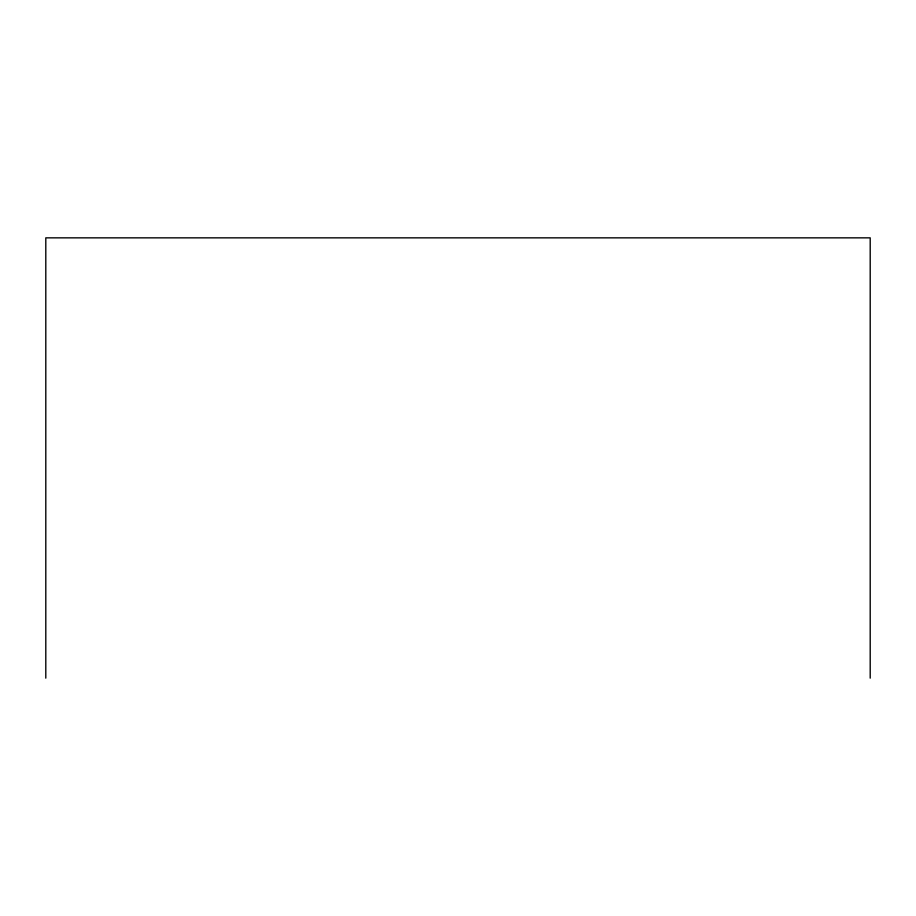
<?xml version="1.0" encoding="UTF-8"?>
<svg xmlns="http://www.w3.org/2000/svg" width="916" height="916" viewBox="0 0 916 916"><rect width="100%" height="100%" fill="white"/><g stroke="black" fill="none" stroke-linecap="round" stroke-linejoin="round"><path stroke-width="1.37" d="M870.2 678.149L870.2 237.851L45.8 237.851L45.8 678.149"/></g></svg>
